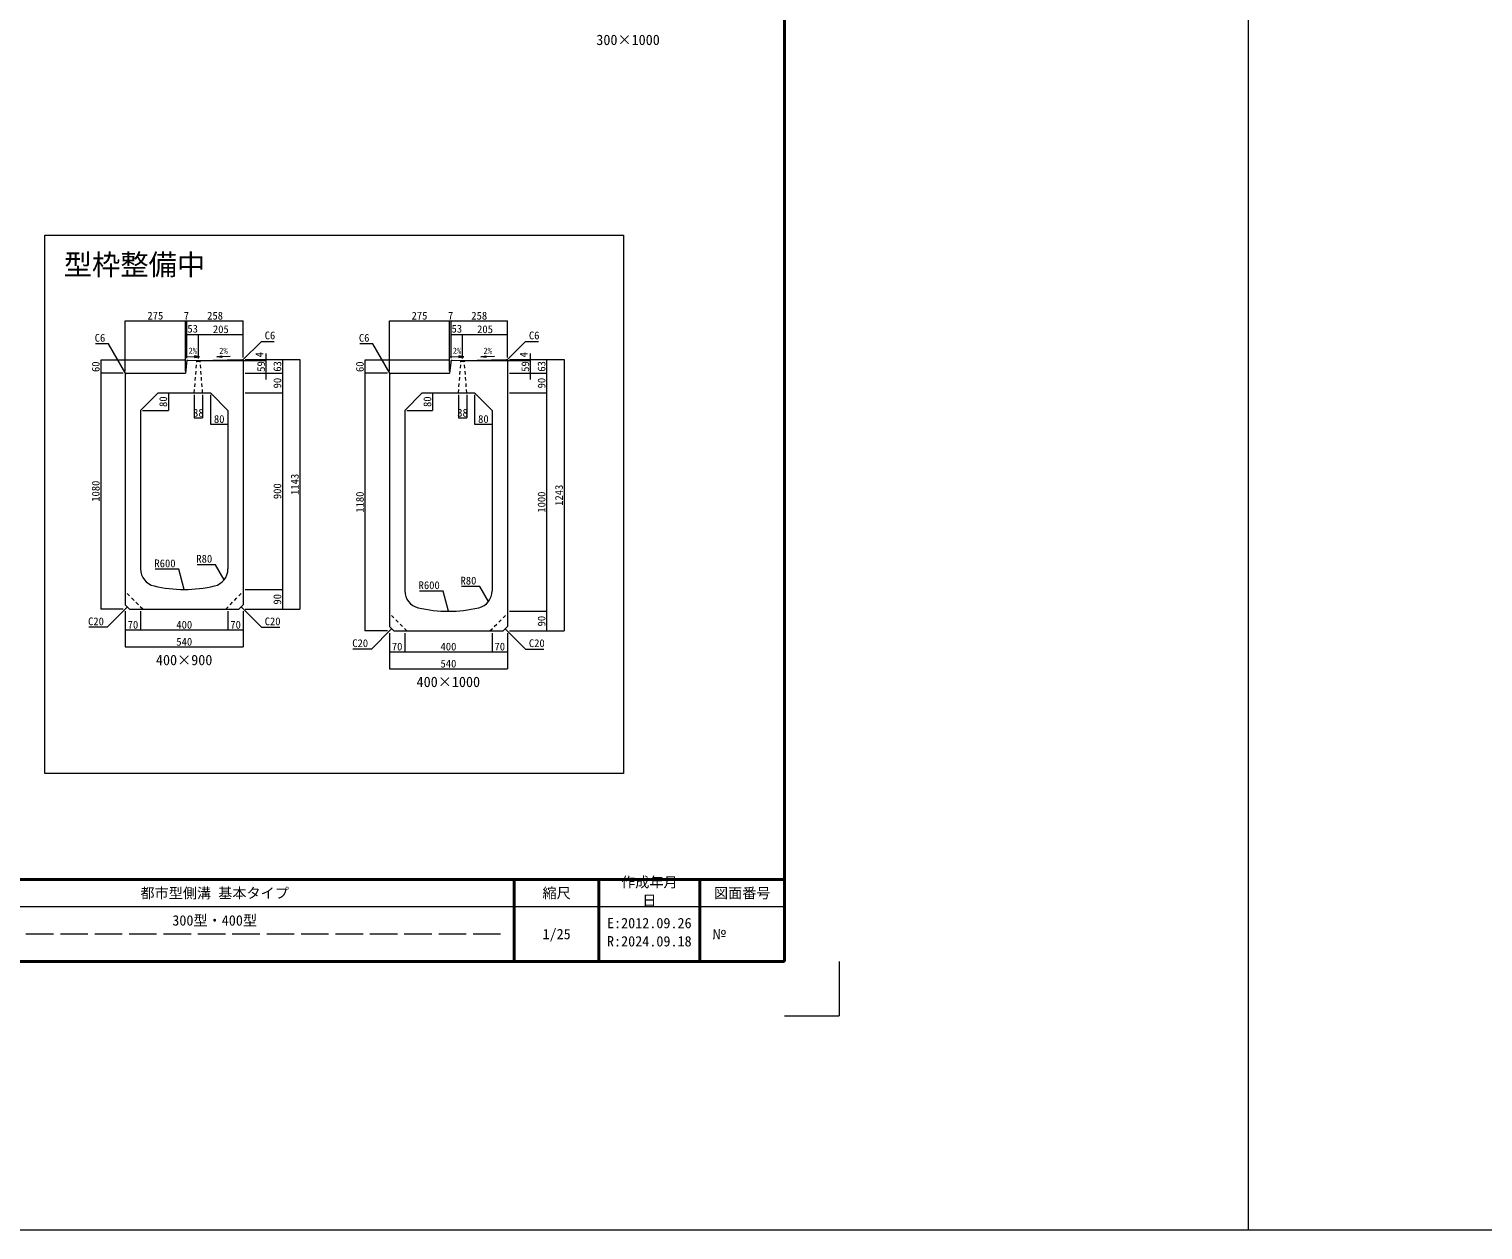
# Model space of a CAD drawing. Units: millimetres at full size; some dimension numbers follow another scale. Extents: x -3301 to 90699, y 107523 to 139162.
# Drawn here: x 5115 to 11772, y 127269 to 132768 of the extents above; entities that cross this region are included whole.
import ezdxf
from ezdxf.enums import TextEntityAlignment as Align

# ---------------------------------------------------------------- set-up
doc = ezdxf.new("R2010")
doc.units = ezdxf.units.MM
doc.header["$LTSCALE"] = 21
doc.linetypes.add('DASHED', pattern=[7.5, 6, -1.5])
doc.linetypes.add('USER1', pattern=[1.35, 0.75, -0.6])
for name, color, linetype, lineweight in [('0_2', 7, 'USER1', 9), ('Defpoints_3', 7, 'Continuous', 13), ('図枠', 7, 'Continuous', 5), ('寸法線', 7, 'Continuous', 9), ('引出線', 4, 'Continuous', 9), ('本体', 2, 'Continuous', 9), ('枠', 5, 'Continuous', 13), ('補助線', 8, 'Continuous', 13)]:
    doc.layers.add(name, color=color, linetype=linetype, lineweight=lineweight)
doc.styles.add('ＭＳ ゴシック', font='')
doc.styles.get('ＭＳ ゴシック').set_extended_font_data('MS Gothic')

# ---------------------------------------------------------------- blocks, each defined once
blk = doc.blocks.new('filled_arrow')
at = {"color": 0, "linetype": 'Continuous', "lineweight": -2}
blk.add_solid([(7.5, 1.25), (0, 0), (7.5, -1.25)], dxfattribs=at)

msp = doc.modelspace()

# ---------------------------------------------------------------- hatches: boundary and pattern name
at = {"layer": '引出線'}
for points in [[(5873.1, 131272.35), (5872.95, 131264.86), (5895.52, 131268.15)], [(5996.77, 131272.35), (5996.92, 131264.86), (5974.35, 131268.15)], [(7082.74, 131272.35), (7082.59, 131264.86), (7105.16, 131268.15)], [(7206.4, 131272.35), (7206.55, 131264.86), (7183.98, 131268.15)]]:
    msp.add_hatch(color=256, dxfattribs=at).paths.add_polyline_path(points)

# ---------------------------------------------------------------- linework, layer by layer
at = {"layer": '0_2'}
for p, q in [((5871.63, 131102.05), (5882.95, 131248.15)), ((5880.13, 131251.2), (5882.95, 131248.15)), ((5882.95, 131248.15), (5898.31, 131248.15)), ((5901.13, 131251.2), (5898.31, 131248.15)), ((5909.63, 131102.05), (5898.31, 131248.15)), ((7081.27, 131102.05), (7092.59, 131248.15)), ((7089.77, 131251.2), (7092.58, 131248.15)), ((7092.58, 131248.15), (7107.95, 131248.15)), ((7110.76, 131251.2), (7107.95, 131248.15)), ((7119.27, 131102.05), (7107.95, 131248.15))]:
    msp.add_line(p, q, dxfattribs=at)
at = {"layer": '0_2', "color": 1, "linetype": 'Continuous', "lineweight": 13}
msp.add_lwpolyline([(5187.87, 131824.42), (7837.56, 131824.42), (7837.56, 129358.97), (5187.87, 129358.97)], close=True, dxfattribs=at)
at = {"layer": 'Defpoints_3'}
for p in [(8824.21, 128499.01), (8574.21, 128249.01)]:
    msp.add_line(p, (8824.21, 128249.01), dxfattribs=at)
at = {"layer": '図枠', "lineweight": 40}
for p, q in [((8574.21, 128499.01), (8574.21, 135424.01)), ((-1175.79, 128874.01), (8574.21, 128874.01)), ((7336.71, 128499.01), (7336.71, 128874.01)), ((7724.21, 128499.01), (7724.21, 128874.01)), ((8186.71, 128499.01), (8186.71, 128874.01)), ((-1175.79, 128499.01), (8574.21, 128499.01))]:
    msp.add_line(p, q, dxfattribs=at)
at = {"layer": '図枠', "lineweight": 13}
msp.add_line((8574.21, 128749.01), (4480.46, 128749.01), dxfattribs=at)
at = {"layer": '図枠', "linetype": 'DASHED', "lineweight": 9}
msp.add_line((7274.21, 128624.01), (5042.96, 128624.01), dxfattribs=at)
at = {"layer": '寸法線'}
for p, q in [((5555.63, 131432.46), (5830.63, 131432.46)), ((5555.63, 131201.43), (5555.63, 131432.46)), ((5802.51, 131432.46), (5865.76, 131432.46)), ((5830.63, 131201.43), (5830.63, 131432.46)), ((5830.63, 131201.43), (5830.63, 131432.46)), ((5837.63, 131261.43), (5837.63, 131432.46)), ((5837.63, 131432.46), (6095.63, 131432.46)), ((5837.63, 131261.43), (5837.63, 131432.46)), ((6095.63, 131264.43), (6095.63, 131432.46)), ((6765.27, 131432.46), (7040.27, 131432.46)), ((6765.27, 131201.43), (6765.27, 131432.46)), ((7012.14, 131432.46), (7075.39, 131432.46)), ((7040.27, 131201.43), (7040.27, 131432.46)), ((7040.27, 131201.43), (7040.27, 131432.46)), ((7047.27, 131261.43), (7047.27, 131432.46)), ((7047.27, 131432.46), (7305.27, 131432.46)), ((7047.27, 131261.43), (7047.27, 131432.46)), ((7305.27, 131264.43), (7305.27, 131432.46)), ((5837.63, 131370.36), (5890.63, 131370.36)), ((5837.63, 131261.43), (5837.63, 131370.36)), ((5890.63, 131260.43), (5890.63, 131370.36)), ((5890.63, 131370.36), (6095.63, 131370.36)), ((5890.63, 131260.43), (5890.63, 131370.36)), ((6095.63, 131264.43), (6095.63, 131370.36)), ((7047.27, 131370.36), (7100.27, 131370.36)), ((7047.27, 131261.43), (7047.27, 131370.36)), ((7100.27, 131260.43), (7100.27, 131370.36)), ((7100.27, 131370.36), (7305.27, 131370.36)), ((7100.27, 131260.43), (7100.27, 131370.36)), ((7305.27, 131264.43), (7305.27, 131370.36)), ((6199.88, 131283.18), (6199.88, 131222.83)), ((7409.51, 131283.18), (7409.51, 131222.83)), ((5443.51, 131252.05), (5443.51, 131192.05)), ((5828.26, 131252.05), (5443.51, 131252.05)), ((5900.01, 131250.95), (6199.88, 131250.95)), ((5900.01, 131250.95), (6199.88, 131250.95)), ((6105.01, 131255.05), (6199.88, 131255.05)), ((6105.01, 131255.05), (6275.35, 131255.05)), ((6105.01, 131255.05), (6355.2, 131255.05)), ((6199.88, 131265.01), (6199.88, 131163.93)), ((6275.35, 131255.05), (6275.35, 131192.05)), ((6355.2, 131255.05), (6355.2, 130112.05)), ((6653.15, 131252.05), (6653.15, 131192.05)), ((7037.89, 131252.05), (6653.15, 131252.05)), ((7109.64, 131250.95), (7409.51, 131250.95)), ((7109.64, 131250.95), (7409.51, 131250.95)), ((7314.64, 131255.05), (7409.51, 131255.05)), ((7314.64, 131255.05), (7484.98, 131255.05)), ((7314.64, 131255.05), (7564.84, 131255.05)), ((7409.51, 131265.01), (7409.51, 131163.93)), ((7484.98, 131255.05), (7484.98, 131192.05)), ((7564.84, 131255.05), (7564.84, 130012.05)), ((5546.26, 131192.05), (5443.51, 131192.05)), ((5443.51, 131192.05), (5443.51, 130112.05)), ((5546.26, 131192.05), (5443.51, 131192.05)), ((6105.01, 131192.05), (6199.88, 131192.05)), ((6105.01, 131192.05), (6275.35, 131192.05)), ((6105.01, 131192.05), (6275.35, 131192.05)), ((6275.35, 131192.05), (6275.35, 131102.05)), ((6755.89, 131192.05), (6653.15, 131192.05)), ((6653.15, 131192.05), (6653.15, 130012.05)), ((6755.89, 131192.05), (6653.15, 131192.05)), ((7314.64, 131192.05), (7409.51, 131192.05)), ((7314.64, 131192.05), (7484.98, 131192.05)), ((7314.64, 131192.05), (7484.98, 131192.05)), ((7484.98, 131192.05), (7484.98, 131102.05)), ((5715.01, 131102.05), (5752.72, 131102.05)), ((5752.72, 131102.05), (5752.72, 131022.05)), ((5871.63, 131092.68), (5871.63, 130987.42)), ((5909.63, 131092.68), (5909.63, 130987.42)), ((5945.63, 131092.67), (5945.63, 130959.2)), ((6105.01, 131102.05), (6275.35, 131102.05)), ((6105.01, 131102.05), (6275.35, 131102.05)), ((6275.35, 131102.05), (6275.35, 130202.05)), ((6924.64, 131102.05), (6962.35, 131102.05)), ((6962.35, 131102.05), (6962.35, 131022.05)), ((7081.27, 131092.68), (7081.27, 130987.42)), ((7119.27, 131092.68), (7119.27, 130987.42)), ((7155.27, 131092.67), (7155.27, 130959.2)), ((7314.64, 131102.05), (7484.98, 131102.05)), ((7314.64, 131102.05), (7484.98, 131102.05)), ((7484.98, 131102.05), (7484.98, 130102.05)), ((5635.01, 131022.05), (5752.72, 131022.05)), ((6025.63, 131012.68), (6025.63, 130959.2)), ((6844.64, 131022.05), (6962.35, 131022.05)), ((7235.27, 131012.68), (7235.27, 130959.2)), ((5871.63, 130987.42), (5909.63, 130987.42)), ((5945.63, 130959.2), (6025.63, 130959.2)), ((7081.27, 130987.42), (7119.27, 130987.42)), ((7155.27, 130959.2), (7235.27, 130959.2)), ((6105.01, 130202.05), (6275.35, 130202.05)), ((6105.01, 130202.05), (6275.35, 130202.05)), ((6275.35, 130202.05), (6275.35, 130112.05)), ((5546.26, 130112.05), (5443.51, 130112.05)), ((5555.63, 130102.68), (5555.63, 130017.11)), ((5555.63, 130102.68), (5555.63, 129939.07)), ((5625.63, 130102.68), (5625.63, 130017.11)), ((5625.63, 130102.68), (5625.63, 130017.11)), ((6025.63, 130102.68), (6025.63, 130017.11)), ((6025.63, 130102.68), (6025.63, 130017.11)), ((6095.63, 130102.68), (6095.63, 130017.11)), ((6095.63, 130102.68), (6095.63, 129939.07)), ((6105.01, 130112.05), (6275.35, 130112.05)), ((6105.01, 130112.05), (6355.2, 130112.05)), ((7314.64, 130102.05), (7484.98, 130102.05)), ((7314.64, 130102.05), (7484.98, 130102.05)), ((7484.98, 130102.05), (7484.98, 130012.05)), ((5555.63, 130017.11), (5625.63, 130017.11)), ((5625.63, 130017.11), (6025.63, 130017.11)), ((6025.63, 130017.11), (6095.63, 130017.11)), ((6755.89, 130012.05), (6653.15, 130012.05)), ((7314.64, 130012.05), (7484.98, 130012.05)), ((7314.64, 130012.05), (7564.84, 130012.05)), ((6765.27, 130002.68), (6765.27, 129917.11)), ((6765.27, 130002.68), (6765.27, 129839.07)), ((6835.27, 130002.68), (6835.27, 129917.11)), ((6835.27, 130002.68), (6835.27, 129917.11)), ((7235.27, 130002.68), (7235.27, 129917.11)), ((7235.27, 130002.68), (7235.27, 129917.11)), ((7305.27, 130002.68), (7305.27, 129917.11)), ((7305.27, 130002.68), (7305.27, 129839.07)), ((5555.63, 129939.07), (6095.63, 129939.07)), ((6765.27, 129917.11), (6835.27, 129917.11)), ((6835.27, 129917.11), (7235.27, 129917.11)), ((7235.27, 129917.11), (7305.27, 129917.11)), ((6765.27, 129839.07), (7305.27, 129839.07))]:
    msp.add_line(p, q, dxfattribs=at)
at = {"layer": '引出線'}
for p, q in [((5831.41, 131269.4), (5893.52, 131268.15)), ((6036.45, 131269.4), (5974.35, 131268.15)), ((7041.05, 131269.4), (7103.15, 131268.15)), ((7246.09, 131269.4), (7183.98, 131268.15))]:
    msp.add_line(p, q, dxfattribs=at)
for points in [[(5558.63, 131189.11), (5478.94, 131327.14), (5419.78, 131327.14)], [(6092.63, 131252.03), (6178.88, 131338.28), (6238.04, 131338.28)], [(6768.27, 131189.11), (6688.57, 131327.14), (6629.41, 131327.14)], [(7302.27, 131252.03), (7388.52, 131338.28), (7447.68, 131338.28)], [(5825.63, 130202.05), (5800.88, 130294.42), (5692.61, 130294.42)], [(6008.39, 130246.47), (5968.6, 130315.39), (5884.69, 130315.39)], [(7218.03, 130146.47), (7178.24, 130215.39), (7094.33, 130215.39)], [(7035.27, 130102.05), (7010.52, 130194.42), (6902.25, 130194.42)], [(5565.63, 130122.05), (5472.79, 130028.82), (5388.5, 130028.82)], [(6085.63, 130122.05), (6178.86, 130028.82), (6263.15, 130028.82)], [(6775.27, 130022.05), (6682.43, 129928.82), (6598.14, 129928.82)], [(7295.27, 130022.05), (7388.5, 129928.82), (7472.79, 129928.82)]]:
    msp.add_lwpolyline(points, dxfattribs=at)
at = {"layer": '引出線', "lineweight": 13}
for points in [[(5873.1, 131272.35), (5872.95, 131264.86), (5895.52, 131268.15)], [(5996.77, 131272.35), (5996.92, 131264.86), (5974.35, 131268.15)], [(7082.74, 131272.35), (7082.59, 131264.86), (7105.16, 131268.15)], [(7206.4, 131272.35), (7206.55, 131264.86), (7183.98, 131268.15)]]:
    msp.add_lwpolyline(points, close=True, dxfattribs=at)
at = {"layer": '本体', "lineweight": 20}
for p, q in [((5837.63, 131252.05), (5830.63, 131192.05)), ((5837.63, 131252.05), (5890.63, 131250.95)), ((5890.63, 131250.95), (6089.63, 131254.93)), ((7047.27, 131252.05), (7040.27, 131192.05)), ((7047.27, 131252.05), (7100.27, 131250.95)), ((7100.27, 131250.95), (7299.27, 131254.93)), ((5561.63, 131192.05), (5830.63, 131192.05)), ((6771.27, 131192.05), (7040.27, 131192.05)), ((5705.63, 131102.05), (5945.63, 131102.05)), ((6915.27, 131102.05), (7155.27, 131102.05))]:
    msp.add_line(p, q, dxfattribs=at)
at = {"layer": '本体', "lineweight": 13}
for p, q in [((6089.63, 131254.93), (6095.63, 131249.05)), ((6095.63, 131249.05), (6095.63, 130132.05)), ((7299.27, 131254.93), (7305.27, 131249.05)), ((7305.27, 131249.05), (7305.27, 130032.05)), ((5561.63, 131192.05), (5555.63, 131186.05)), ((5555.63, 131186.05), (5555.63, 130132.05)), ((6771.27, 131192.05), (6765.27, 131186.05)), ((6765.27, 131186.05), (6765.27, 130032.05)), ((5705.63, 131102.05), (5625.63, 131022.05)), ((5945.63, 131102.05), (6025.63, 131022.05)), ((6915.27, 131102.05), (6835.27, 131022.05)), ((7155.27, 131102.05), (7235.27, 131022.05)), ((5625.63, 131022.05), (5625.63, 130296.09)), ((6025.63, 131022.05), (6025.63, 130296.09)), ((6835.27, 131022.05), (6835.27, 130196.09)), ((7235.27, 131022.05), (7235.27, 130196.09)), ((5575.63, 130112.05), (5555.63, 130132.05)), ((5575.63, 130112.05), (6075.63, 130112.05)), ((6075.63, 130112.05), (6095.63, 130132.05)), ((6785.27, 130012.05), (6765.27, 130032.05)), ((6785.27, 130012.05), (7285.27, 130012.05)), ((7285.27, 130012.05), (7305.27, 130032.05))]:
    msp.add_line(p, q, dxfattribs=at)
at = {"layer": '本体', "color": 7, "linetype": 'USER1'}
for p, q in [((5635.63, 130112.05), (5555.63, 130192.05)), ((6015.63, 130112.05), (6095.63, 130192.05)), ((6845.27, 130012.05), (6765.27, 130092.05)), ((7225.27, 130012.05), (7305.27, 130092.05))]:
    msp.add_line(p, q, dxfattribs=at)
at = {"layer": '本体', "lineweight": 20}
for centre in [(5840.3, 131249), (7049.93, 131249)]:
    msp.add_arc(centre, 3, 88.85424, 173.34557, dxfattribs=at)
at = {"layer": '本体', "lineweight": 13}
for centre, radius, start, end in [((5705.63, 130296.09), 80, 180, 256.65764), ((5945.63, 130296.09), 80, 283.34236, 0), ((5825.63, 130802.05), 600, 256.65764, 283.34236), ((6915.27, 130196.09), 80, 180, 256.65764), ((7155.27, 130196.09), 80, 283.34236, 0), ((7035.27, 130702.05), 600, 256.65764, 283.34236)]:
    msp.add_arc(centre, radius, start, end, dxfattribs=at)
at = {"layer": '枠'}
for p, q in [((10699.21, 127269.03), (10699.21, 139161.89)), ((-3300.79, 127269.03), (24699.21, 127269.03))]:
    msp.add_line(p, q, dxfattribs=at)
at = {"layer": '補助線', "lineweight": 20}
for p, q in [((5837.63, 131252.05), (5837, 131246.64)), ((5837.63, 131252.05), (5843.08, 131251.94)), ((7047.27, 131252.05), (7046.64, 131246.64)), ((7047.27, 131252.05), (7052.72, 131251.94))]:
    msp.add_line(p, q, dxfattribs=at)

# ---------------------------------------------------------------- block references
at = {"layer": '寸法線', "xscale": 1.88, "yscale": 1.88}
for p in [(5555.63, 131432.46), (5837.63, 131432.46), (5837.63, 131432.46), (6765.27, 131432.46), (7047.27, 131432.46), (7047.27, 131432.46), (5837.63, 131370.36), (5890.63, 131370.36), (7047.27, 131370.36), (7100.27, 131370.36), (5871.63, 130987.42), (5945.63, 130959.2), (7081.27, 130987.42), (7155.27, 130959.2), (5555.63, 130017.11), (5625.63, 130017.11), (6025.63, 130017.11), (5555.63, 129939.07), (6765.27, 129917.11), (6835.27, 129917.11), (7235.27, 129917.11), (6765.27, 129839.07)]:
    msp.add_blockref('filled_arrow', p, dxfattribs=at)
for p, rotation in [((5830.63, 131432.46), 180), ((5830.63, 131432.46), 180), ((6095.63, 131432.46), 180), ((7040.27, 131432.46), 180), ((7040.27, 131432.46), 180), ((7305.27, 131432.46), 180), ((5890.63, 131370.36), 180), ((6095.63, 131370.36), 180), ((7100.27, 131370.36), 180), ((7305.27, 131370.36), 180), ((5443.51, 131252.05), 270), ((5443.51, 131192.05), 90), ((6199.88, 131255.05), 90), ((6199.88, 131250.95), 270), ((6275.35, 131255.05), 270), ((6275.35, 131192.05), 90), ((6355.2, 131255.05), 270), ((6653.15, 131252.05), 270), ((6653.15, 131192.05), 90), ((7409.51, 131255.05), 90), ((7409.51, 131250.95), 270), ((7484.98, 131255.05), 270), ((7484.98, 131192.05), 90), ((7564.84, 131255.05), 270), ((5443.51, 131192.05), 270), ((6199.88, 131192.05), 270), ((6275.35, 131192.05), 270), ((6653.15, 131192.05), 270), ((7409.51, 131192.05), 270), ((7484.98, 131192.05), 270), ((5752.72, 131102.05), 270), ((6275.35, 131102.05), 90), ((6275.35, 131102.05), 270), ((6962.35, 131102.05), 270), ((7484.98, 131102.05), 90), ((7484.98, 131102.05), 270), ((5752.72, 131022.05), 90), ((6962.35, 131022.05), 90), ((5909.63, 130987.42), 180), ((6025.63, 130959.2), 180), ((7119.27, 130987.42), 180), ((7235.27, 130959.2), 180), ((6275.35, 130202.05), 90), ((6275.35, 130202.05), 270), ((5443.51, 130112.05), 90), ((6275.35, 130112.05), 90), ((6355.2, 130112.05), 90), ((7484.98, 130102.05), 90), ((7484.98, 130102.05), 270), ((5625.63, 130017.11), 180), ((6025.63, 130017.11), 180), ((6095.63, 130017.11), 180), ((6653.15, 130012.05), 90), ((7484.98, 130012.05), 90), ((7564.84, 130012.05), 90), ((6095.63, 129939.07), 180), ((6835.27, 129917.11), 180), ((7235.27, 129917.11), 180), ((7305.27, 129917.11), 180), ((7305.27, 129839.07), 180)]:
    msp.add_blockref('filled_arrow', p, dxfattribs=dict(at, rotation=rotation))
at = {"layer": '引出線', "xscale": 0.12, "yscale": 0.12}
for p, rotation in [((6092.63, 131252.03), 45), ((7302.27, 131252.03), 45), ((5558.63, 131189.11), 120), ((6768.27, 131189.11), 120), ((6008.39, 130246.47), 120), ((5825.63, 130202.05), 105), ((7218.03, 130146.47), 120), ((5565.63, 130122.05), 225.1), ((6085.63, 130122.05), 315), ((7035.27, 130102.05), 105), ((6775.27, 130022.05), 225.1), ((7295.27, 130022.05), 315)]:
    msp.add_blockref('filled_arrow', p, dxfattribs=dict(at, rotation=rotation))

# ---------------------------------------------------------------- texts
at = {"layer": '0_2', "style": 'ＭＳ ゴシック'}
for s, p in [('300×1000', (7857.71, 132719.14)), ('400×900', (5825.15, 129879.03)), ('400×1000', (7034.79, 129779.03))]:
    msp.add_text(s, height=47.47, dxfattribs=at).set_placement(p, align=Align.MIDDLE_CENTER)
at = {"layer": '0_2', "color": 1, "style": 'ＭＳ ゴシック'}
msp.add_text('\u3000型枠整備中', height=94.94, dxfattribs=at).set_placement((5144.25, 131689.94), align=Align.MIDDLE_LEFT)
at = {"layer": '図枠', "style": 'ＭＳ ゴシック'}
for s, p in [('作成年月', (7825.96, 128885.55)), ('日', (7923.09, 128802.22)), ('E:2012.09.26', (7761.21, 128698.05)), ('R:2024.09.18', (7761.21, 128614.72))]:
    msp.add_text(s, height=47.47, dxfattribs=at).set_placement(p, align=Align.TOP_LEFT)
for s, p in [('都市型側溝 基本タイプ', (5964.84, 128811.51)), ('縮尺', (7530.46, 128811.51)), ('図面番号', (8380.46, 128811.51)), ('300型・400型', (5964.84, 128686.51)), ('1/25', (7530.46, 128624.01))]:
    msp.add_text(s, height=47.47, dxfattribs=at).set_placement(p, align=Align.MIDDLE_CENTER)
msp.add_text('№', height=47.47, dxfattribs=at).set_placement((8242.15, 128624.01), align=Align.MIDDLE_LEFT)
at = {"layer": '寸法線', "style": 'ＭＳ ゴシック'}
for s, p in [('275', (5693.13, 131455.9)), ('7', (5835.38, 131455.44)), ('258', (5966.63, 131455.9)), ('275', (6902.77, 131455.9)), ('7', (7045.02, 131455.44)), ('258', (7176.27, 131455.9)), ('53', (5864.13, 131396.14)), ('205', (5993.13, 131393.79)), ('53', (7073.77, 131396.14)), ('205', (7202.77, 131393.79)), ('38', (5890.24, 131011.13)), ('38', (7099.88, 131011.13)), ('80', (5985.63, 130982.63)), ('80', (7195.27, 130982.63)), ('70', (5590.63, 130040.55)), ('400', (5825.63, 130040.55)), ('70', (6060.63, 130040.55)), ('540', (5825.63, 129962.51)), ('70', (6800.27, 129940.55)), ('400', (7035.27, 129940.55)), ('70', (7270.27, 129940.55)), ('540', (7035.27, 129862.51))]:
    msp.add_text(s, height=35.6, dxfattribs=at).set_placement(p, align=Align.MIDDLE_CENTER)
for s, p in [('4', (6170.04, 131277.13)), ('4', (7379.68, 131277.13)), ('60', (5420.07, 131222.05)), ('59', (6177.38, 131223.18)), ('63', (6251.91, 131223.55)), ('60', (6629.71, 131222.05)), ('59', (7387.01, 131223.18)), ('63', (7461.55, 131223.55)), ('90', (6251.91, 131147.05)), ('90', (7461.54, 131147.05)), ('80', (5729.28, 131062.05)), ('80', (6938.91, 131062.05)), ('1080', (5420.07, 130652.05)), ('900', (6251.91, 130652.05)), ('1143', (6331.76, 130683.55)), ('1243', (7541.4, 130633.55)), ('1180', (6629.71, 130602.05)), ('1000', (7461.54, 130602.05)), ('90', (6251.91, 130157.05)), ('90', (7461.54, 130057.05))]:
    msp.add_text(s, height=35.6, rotation=90, dxfattribs=at).set_placement(p, align=Align.MIDDLE_CENTER)
at = {"layer": '引出線', "style": 'ＭＳ ゴシック'}
for s, p in [('C6', (5463.94, 131372.14)), ('C6', (6673.57, 131372.14)), ('R80', (5953.6, 130360.39)), ('R600', (5785.88, 130339.42)), ('R600', (6995.52, 130239.42)), ('R80', (7163.24, 130260.39)), ('C20', (5457.79, 130073.82)), ('C20', (6667.43, 129973.82))]:
    msp.add_text(s, height=35.6, dxfattribs=at).set_placement(p, align=Align.TOP_RIGHT)
for s, p in [('C6', (6193.88, 131383.28)), ('C6', (7403.52, 131383.28)), ('C20', (6193.86, 130073.82)), ('C20', (7403.5, 129973.82))]:
    msp.add_text(s, height=35.6, dxfattribs=at).set_placement(p, align=Align.TOP_LEFT)
for rotation, p in [(359, (5864.74, 131295.28)), (1, (6005.13, 131295.28)), (359, (7074.38, 131295.28)), (1, (7214.76, 131295.28))]:
    msp.add_text('2%', height=28.48, rotation=rotation, dxfattribs=at).set_placement(p, align=Align.MIDDLE_CENTER)

doc.saveas('drawing.dxf')
